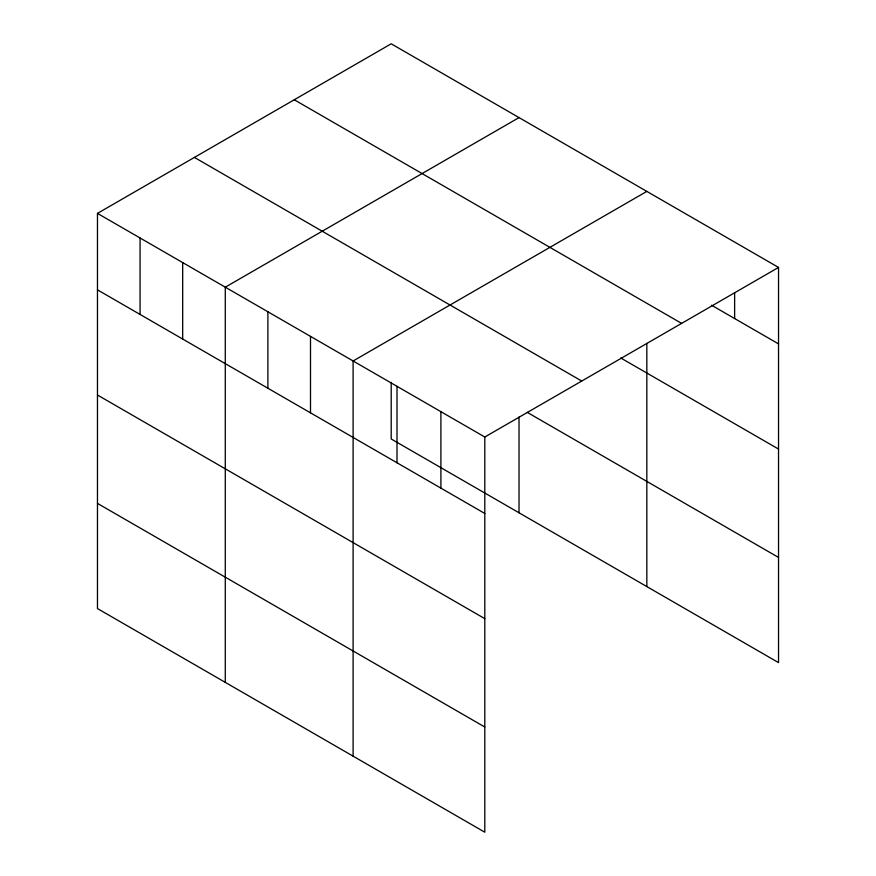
<?xml version="1.0" encoding="UTF-8"?>
<svg xmlns="http://www.w3.org/2000/svg" width="876" height="876" viewBox="0 0 876 876"><rect width="100%" height="100%" fill="white"/><g stroke="black" fill="none" stroke-linecap="round" stroke-linejoin="round"><path stroke-width="1.31" d="M97.466 213.383L484.8 437.014L484.8 832.2L97.466 608.568L97.466 213.383L391.2 43.8L778.534 267.432L778.534 662.617L391.2 438.985L391.2 382.352M519.019 117.603L225.285 287.186L225.285 682.371M646.838 191.395L353.105 360.978L353.105 756.163M484.8 437.014L778.534 267.432M711.531 305.209L778.534 343.885M294.259 99.765L681.605 323.386M620.799 357.999L778.534 449.07M194.395 157.417L581.741 381.049M527.297 412.388L778.534 557.432M97.466 289.846L484.8 513.467M97.466 395.021L484.8 618.653M97.466 503.393L484.8 727.014M734.635 292.606L734.635 318.546M646.838 343.37L646.838 586.581M519.019 417.042L519.019 512.788M440.902 411.665L440.902 488.129M397.003 386.327L397.003 462.78M310.498 336.384L310.498 412.837M267.892 311.779L267.892 388.243M182.679 262.581L182.679 339.045M140.072 237.987L140.072 314.44"/></g></svg>
